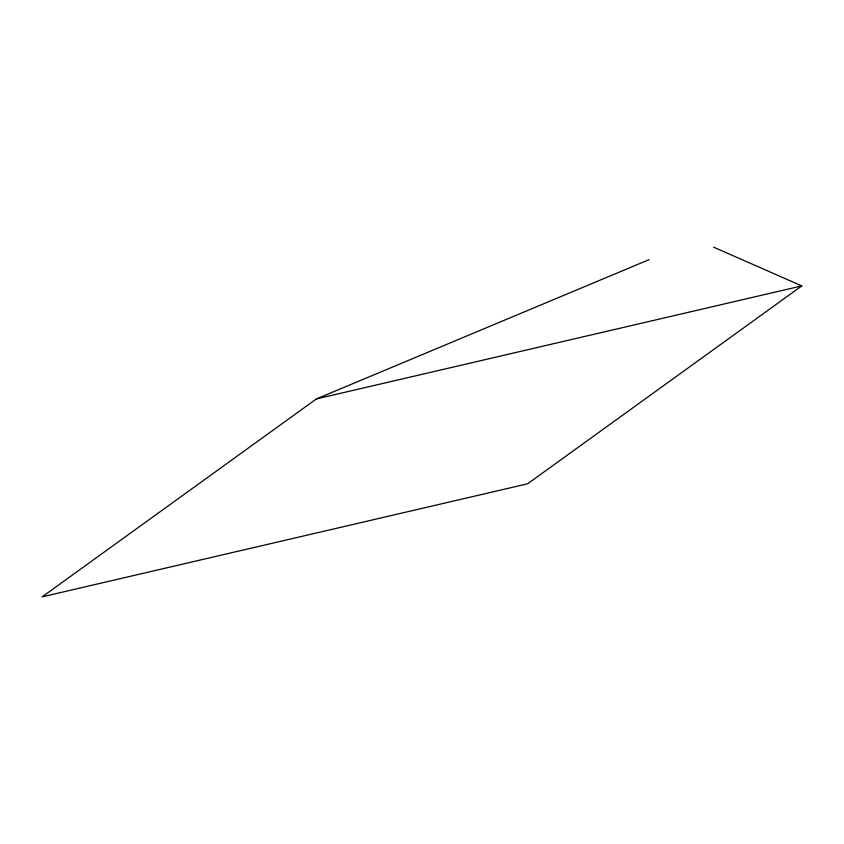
<?xml version="1.0" encoding="UTF-8"?>
<svg xmlns="http://www.w3.org/2000/svg" width="844" height="844" viewBox="0 0 844 844"><rect width="100%" height="100%" fill="white"/><g stroke="black" fill="none" stroke-linecap="round" stroke-linejoin="round"><path stroke-width="1.27" d="M649.12 259.635L316.405 398.927L42.2 596.835L527.595 483.802L801.8 285.905L713.613 247.165M316.405 398.927L801.8 285.905"/></g></svg>
